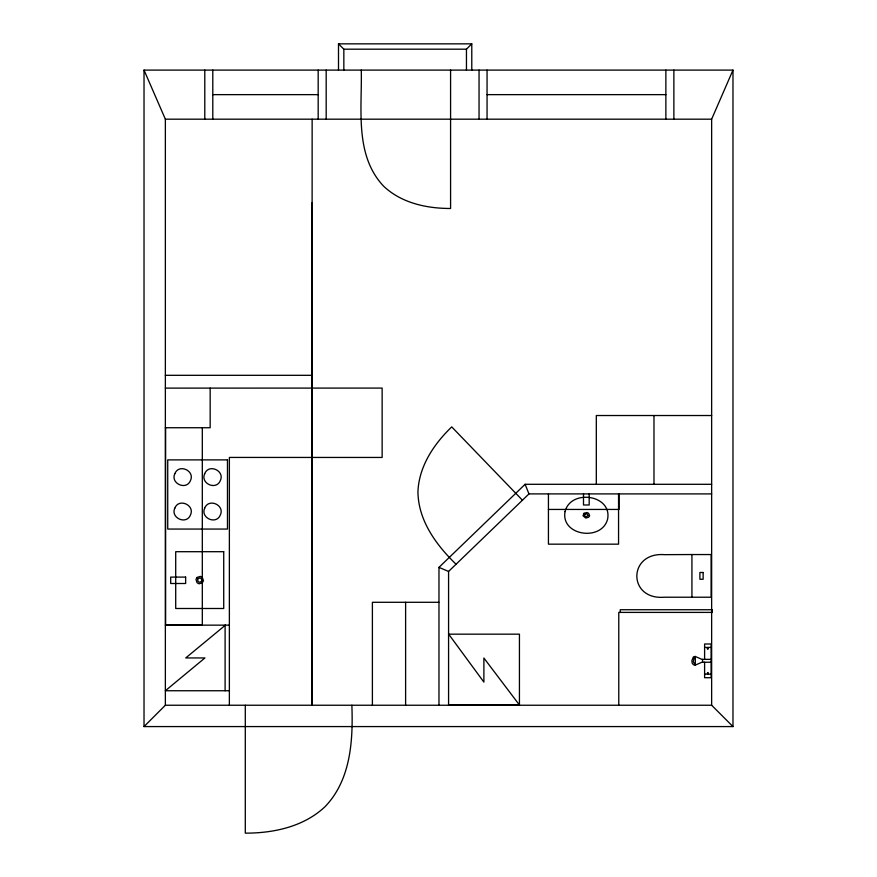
<?xml version="1.0" encoding="UTF-8"?>
<svg xmlns="http://www.w3.org/2000/svg" width="877" height="877" viewBox="0 0 877 877"><rect width="100%" height="100%" fill="white"/><g stroke="black" fill="none" stroke-linecap="round" stroke-linejoin="round"><path stroke-width="1.32" d="M312.08 202.751L311.96 705.24L312.146 119.184M732.975 726.573L711.642 705.24L711.642 119.184L732.975 70.105L144.025 70.105L144.025 726.573L732.975 726.573L732.975 70.105M338.5 70.105L338.5 43.85L343.839 49.189L466.454 49.189L471.782 43.85L471.782 70.105M144.025 726.573L165.358 705.24L165.358 119.184L144.025 70.105M438.971 705.24L438.971 567.364L525.104 484.301L711.642 484.301M448.575 705.24L448.575 571.453L528.974 493.904L711.642 493.904M225.422 625.148L185.738 657.947L204.933 657.947L165.358 690.747L229.368 690.747M691.931 554.538L664.448 554.659C627.811 551.874 627.493 600.285 664.448 597.215L711.104 597.215L711.104 554.549L691.931 554.549L691.931 597.215M338.5 43.85L471.782 43.85M212.793 94.639L318.176 94.639M487.053 94.639L665.873 94.639M165.358 119.184L711.642 119.184M165.358 375.312L311.96 375.312M165.358 388.116L382.142 388.083L382.142 457.454L229.379 457.432L229.368 705.24M711.642 415.523L596.316 415.523L596.316 484.301M165.358 427.735L210.162 427.735L210.162 388.116M548.432 509.438L619.063 509.438L619.063 493.904M438.829 602.291L372.396 602.291L372.396 705.229M165.358 625.148L229.379 625.148M448.564 634.17L519.436 634.17L519.436 705.009L448.564 705.009M704.604 647.412L711.104 647.412M711.104 659.361L701.918 659.361L695.132 656.424L693.433 656.851L691.909 660.458L692.117 663.034L693.433 664.744L695.132 665.172L701.918 662.234L711.104 662.234M704.604 674.084L711.104 674.194M165.358 705.24L711.642 705.24M438.971 567.364L448.575 571.453M522.44 500.208L451.732 426.891C433.951 444.003 419.042 466.169 417.945 491.515C418.11 520.357 436.165 544.946 456.04 564.24M519.436 705.009L483.885 658.024L483.885 682.109L448.684 634.17M525.104 484.301L528.974 493.904M704.604 659.361L704.604 643.992L711.104 643.992L711.104 677.713L704.604 677.713L704.604 662.234M702.576 659.361L702.576 662.234M673.876 70.105L673.876 119.184M665.873 70.105L665.873 119.184M653.979 415.523L653.979 484.301M620.247 612.398L620.247 609.734L712.299 609.734L712.299 612.398L618.778 612.398L618.778 705.283M618.559 493.904L618.559 544.168L548.432 544.168L548.432 493.904M589.18 493.904L589.18 504.988L583.501 504.988L583.501 493.904M487.053 70.105L487.053 119.184M479.05 70.105L479.05 119.184M466.454 49.189L466.454 70.105M450.581 70.105L450.581 208.485C426.693 208.496 401.403 203.08 383.589 186.154C354.308 155.152 362.201 108.693 361.269 70.105M405.612 602.291L405.612 705.24M351.874 705.24C353.135 740.331 350.899 779.697 325.224 806.5C303.979 826.704 273.799 833.172 245.297 833.15L245.297 705.24M343.839 49.189L343.839 70.105M326.189 70.105L326.189 119.184M318.176 70.105L318.176 119.184M225.104 625.148L225.104 690.747M212.793 70.105L212.793 119.184M204.79 70.105L204.79 119.184M202.313 427.735L202.313 624.983L165.6 624.983L165.6 427.735M565.051 511.609C560.546 535.88 602.028 541.8 607.64 518.954C612.146 494.683 570.653 488.752 565.051 511.609M174.797 473.777C170.259 483.49 186.538 490.89 190.528 480.421C195.078 470.708 178.787 463.308 174.797 473.777M174.797 508.2C170.259 517.923 186.549 525.312 190.528 514.843C195.067 505.13 178.787 497.741 174.797 508.2M204.67 473.777C200.131 483.49 216.411 490.89 220.401 480.421C224.95 470.708 208.66 463.308 204.67 473.777M204.67 508.2C200.131 517.923 216.422 525.312 220.401 514.843C224.94 505.13 208.66 497.73 204.67 508.2M707.333 648.772C709.241 650.581 707.596 645.417 707.333 648.772M707.925 673.755C706.182 673.624 709.186 670.927 707.925 673.755M694.222 657.717L693.312 661.598L695.318 665.128L695.318 656.478L694.222 657.717M197.073 577.45L195.977 579.434L197.073 582.734L199.057 583.83L202.357 582.734L203.453 580.749L202.357 577.45L200.373 576.353L197.073 577.45M198.202 578.579L197.577 579.719L198.202 581.594L199.331 582.229L201.217 581.594L201.853 580.464L201.217 578.579L200.088 577.954L198.202 578.579M585.003 514.163L584.455 515.555L586 516.86L588.237 515.555L586.68 513.703L585.003 514.163M583.994 513.319L583.03 515.775L585.759 518.055L588.675 517.233L589.651 515.775L588.675 513.319L586.921 512.508L583.994 513.319M227.472 459.888L167.726 459.888L167.726 529.061L227.472 529.061L227.472 459.888M223.723 551.699L175.707 551.699L175.707 608.495L223.723 608.495L223.723 551.699M703.135 572.484L699.901 572.484L699.901 579.269L703.135 579.269L703.135 572.484M185.639 577.099L170.697 577.099L170.697 583.501L185.639 583.501L185.639 577.099"/></g></svg>
